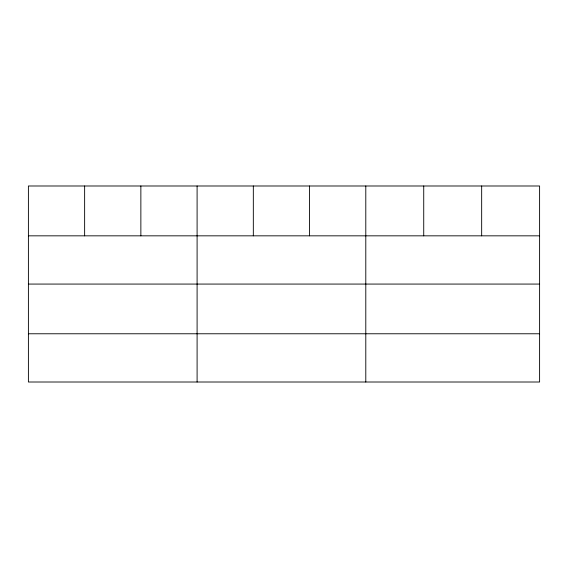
<?xml version="1.0" encoding="UTF-8"?>
<svg xmlns="http://www.w3.org/2000/svg" width="568" height="568" viewBox="0 0 568 568"><rect width="100%" height="100%" fill="white"/><g stroke="black" fill="none" stroke-linecap="round" stroke-linejoin="round"><path stroke-width="0.85" d="M539.6 284.071L539.6 185.992L28.4 185.992L28.4 382.008L539.6 382.008L539.6 284.071L28.4 284.071M28.4 235.834L539.6 235.834M28.4 333.771L539.6 333.771M481.664 185.992L481.664 235.834M423.728 185.992L423.728 235.834M365.792 185.992L365.792 382.008M309.56 185.992L309.56 235.834M253.328 185.992L253.328 235.834M197.096 185.992L197.096 382.008M140.864 185.992L140.864 235.834M84.632 185.992L84.632 235.834"/></g></svg>
